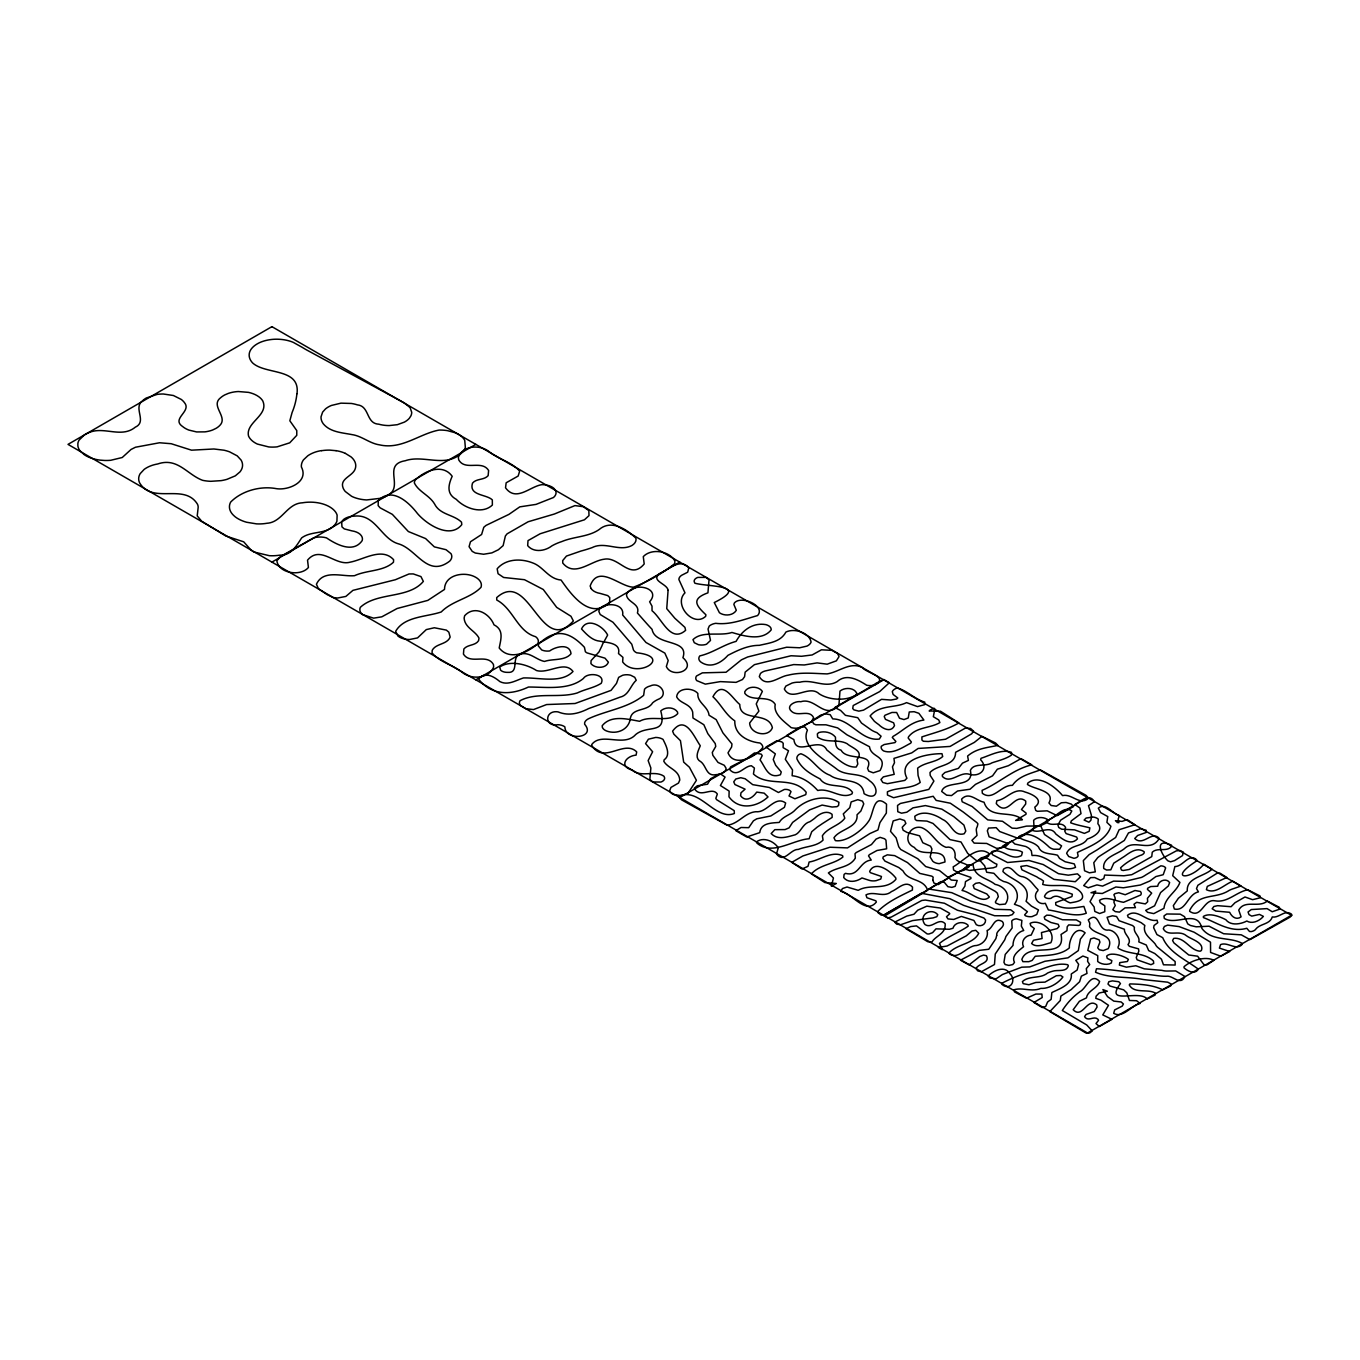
<?xml version="1.0" encoding="UTF-8"?>
<svg xmlns="http://www.w3.org/2000/svg" width="1360" height="1360" viewBox="0 0 1360 1360"><rect width="100%" height="100%" fill="white"/><g stroke="black" fill="none" stroke-linecap="round" stroke-linejoin="round"><path stroke-width="1.5" d="M297.007 393.703C300.39 367.659 265.727 374.952 252.62 362.933A28.203 16.286 0 0 1 249.56 352.359A26.911 15.538 0 0 1 251.345 348.908L252.229 347.837A28.118 16.235 0 0 1 258.638 343.111A27.115 15.657 0 0 1 261.987 341.666A27.625 15.946 0 0 1 271.643 339.473A26.911 15.538 0 0 1 277.882 339.218L279.973 339.32A28.458 16.422 0 0 1 288.014 340.595A26.996 15.589 0 0 1 293.335 342.397L302.226 347.344A126.667 73.134 0 0 0 306.561 349.911L404.09 402.781L410.074 407.575L411.706 412.267A23.596 13.617 0 0 1 410.873 415.922L409.377 418.217A23.307 13.447 0 0 1 404.362 422.127L397.341 424.694L389.147 425.578A24.106 13.906 0 0 1 378.743 424.184C365.84 423.589 369.818 406.113 357.374 404.872A26.282 15.164 0 0 0 351.39 403.461L340.969 403.155L331.432 405.45A25.041 14.467 0 0 0 325.516 408.901L322.626 412.097L321.028 416.823A28.169 16.269 0 0 0 323.374 423.912C330.327 432.174 342.04 432.667 351.9 434.588C361.828 435.965 369.563 443.411 379.491 444.856C401.625 449.956 419.203 433.806 439.093 430.066A27.149 15.674 0 0 1 447.542 430.661L455.073 432.718A24.276 14.025 0 0 1 459.697 435.115L461.006 436.067A25.806 14.892 0 0 1 464.746 440.385L465.358 447.559A27.353 15.793 0 0 1 462.519 452.081C446.607 468.877 423.878 454.24 405.28 460.734C383.299 464.355 401.625 484.228 390.405 493.527A28.186 16.269 0 0 1 380.834 498.253L366.741 499.936A26.86 15.504 0 0 1 358.615 498.797L356.728 498.287A25.109 14.501 0 0 1 351.577 496.264L345.287 491.504A28.203 16.286 0 0 1 343.111 488.002C339.269 478.329 353.26 476.255 355.351 468.418A27.132 15.674 0 0 0 351.05 456.892L345.372 453.39M271.915 562.105L475.813 444.38M475.813 679.83L679.728 562.105M679.728 797.555L883.643 679.83M883.643 915.28L1087.558 797.555M336.09 450.687L329.902 450.126A27.659 15.963 0 0 0 321.64 450.687M591.124 588.523L590.155 586.041C598.247 563.397 619.939 587.044 633.437 587.163C647.87 581.876 662.915 573.053 674.747 563.55L674.883 561.017C669.426 550.834 651.304 548.029 643.28 556.631L644.198 563.958C630.088 580.856 618.97 556.189 604.214 559.215C590.682 560.83 574.719 577.677 562.768 563.074L562.7 560.592L566.457 556.07L580.89 551.072A103.785 59.925 0 0 0 592.11 547.621C605.064 540.991 619.463 552.245 632.043 545.428A15.317 8.84 0 0 0 635.902 538.22C627.555 529.958 612.918 520.115 601.052 528.088C590.257 537.064 574.634 536.18 561.935 541.518A46.427 26.809 0 0 0 551.837 545.904C545.054 551.174 533.647 552.891 527.68 545.632L528.003 540.617L540.141 533.766L584.443 519.792L588.999 515.627L588.846 510.629L583.372 506.702L574.94 505.597L554.319 514.046L528.139 521.764L507.076 533.851L505.376 536.01L503.132 545.615L498.406 549.729L491.861 552.891L483.616 554.251L475.32 553.044L472.209 551.361L469.064 546.669L470.458 541.773L481.61 534.48L483.786 527.289L486.081 525.368L508.946 514.369L519.775 506.872L536.044 504.39L553.486 497.505A14.875 8.585 0 0 0 555.492 490.263L553.537 488.019A14.161 8.177 0 0 0 542.028 484.653C530.145 486.183 516.205 502.418 505.529 487.798L506.158 482.783L518.16 476.034L519.656 471.172C511.836 461.975 498.151 459.238 488.75 451.384C479.791 444.38 462.383 445.485 458.337 457.402L458.728 459.867C465.205 471.359 481.78 459.51 488.614 470.492L488.138 475.643C484.058 480.318 476.408 478.329 472.498 483.157C468.622 495.788 486.336 494.071 492.32 499.885L492.371 505.036C482.29 514.692 464.814 508.419 456.297 499.358C446.131 493.85 448.409 484.721 452.183 476.289C442.629 463.029 424.184 470.917 414.885 480.42L414.29 482.783C418.404 491.674 429.454 495.227 434.588 503.999C440.079 514.964 453.696 514.437 461.516 522.172L461.788 524.637C450.075 539.393 427.006 524.722 417.418 513.468C408.595 502.01 391.884 486.625 378.284 500.548L378.165 505.614L380.086 507.807L392.343 514.352L408.357 531.539L425.595 538.56L434.35 546.873L446.012 549.695L451.027 553.69A16.048 9.265 0 0 1 449.752 561.085C427.346 578.323 416.653 548.811 398.208 543.762C381.259 538.832 375.428 514.046 354.875 516.086A14.314 8.262 0 0 0 343.638 519.418L341.632 521.696L341.972 526.881L344.267 528.887L351.883 530.859A13.617 7.854 0 0 1 361.301 535.636A15.215 8.789 0 0 1 362.151 540.651C353.175 553.503 336.447 544.595 326.468 537.863A14.722 8.5 0 0 0 313.803 537.812L280.466 556.512L276.862 560.779C278.511 573.512 300.747 576.708 308.414 567.477L307.53 560.167C320.45 544.663 335.308 566.372 350.047 562.19C363.766 559.64 381.905 546.924 393.601 559.691L393.482 562.224C383.486 571.54 366.962 569.942 354.535 575.688C341.921 576.844 323.272 569.211 316.421 584.273L318.427 588.676L326.944 594.49L333.302 597.567L337.569 598.026L345.848 596.428L352.937 590.359L395.369 579.734L409.02 573.971L413.253 573.92L420.954 576.589L423.351 581.4C408.578 599.063 377.128 591.753 360.315 607.342A15.215 8.789 0 0 0 362.525 614.567L373.609 618.154L381.803 616.828L397.103 608.515L427.822 600.389L444.516 589.424C444.55 575.178 462.791 571.523 473.688 576.283A19.074 11.016 0 0 1 480.998 587.333C470.407 598.383 452.387 600.508 441.218 611.966C426.207 617.066 404.226 616.25 395.641 631.38L397.953 636.055A13.974 8.075 0 0 0 409.513 639.523L417.537 637.908L426.292 629.595L434.333 627.759L446.352 630.105L448.834 632.162L450.16 637.092C446.947 644.776 435.931 643.297 432.208 650.335L432.055 652.902C439.586 662.201 453.356 664.938 462.706 672.741C471.937 679.864 488.767 678.623 493.663 666.978L493.459 664.53C486.931 653.021 470.356 665.091 463.437 654.075L463.862 648.992C467.636 644.317 475.252 645.864 478.584 640.696L478.992 638.129C475.32 630.717 464.746 627.742 464.117 618.069L464.661 615.706C474.674 604.792 489.481 613.394 493.986 624.818C504.322 630.003 500.735 639.54 499.205 648.023C509.626 661.028 527.357 652.732 537.591 643.96A13.073 7.548 0 0 0 535.653 636.718C517.31 631.482 513.23 608.651 496.774 600.049L496.706 597.601C529.584 568.276 540.549 656.948 573.359 620.976L570.962 616.267L556.682 607.359L543.252 589.475L524.467 579.7L503.625 577.473L498.066 573.716L497.165 568.786C505.784 558.688 520.88 558.297 532.559 562.87C543.337 566.559 548.386 578.935 561.068 580.04C571.166 594.405 589.509 620.245 609.569 602.854L609.79 597.652L607.75 595.595L600.287 593.453A13.668 7.888 0 0 1 591.124 588.523M321.555 450.585A27.132 15.674 0 0 0 315.758 451.928A27.897 16.099 0 0 0 307.768 455.804L303.45 459.884A28.084 16.218 0 0 0 301.393 466.973C309.179 481.933 288.286 490.688 276.233 488.631C260.593 485.69 241.74 490.756 230.673 502.078A28.135 16.235 0 0 0 229.721 504.475A28.56 16.49 0 0 0 234.226 515.967L235.382 516.97A31.195 18.02 0 0 0 246.568 522.24L256.53 523.872A27.285 15.759 0 0 0 266.985 523.26C282.166 522.359 287.011 503.353 302.43 502.809A27.404 15.827 0 0 1 308.652 502.18A27.2 15.708 0 0 1 327.981 505.954A27.965 16.15 0 0 1 334.458 510.646L335.359 511.734A26.163 15.113 0 0 1 337.127 515.168L336.923 521.152A29.087 16.796 0 0 1 334.934 524.671C326.655 534.752 311.542 530.451 301.665 537.897C296.344 545.921 291.329 555.492 279.65 555.186A28.798 16.626 0 0 1 269.365 555.696L254.048 552.024A17.765 10.251 0 0 1 250.257 549.185L243.695 541.807L225.811 535.993L201.62 521.169L197.217 515.882L198.152 507.586A19.006 10.965 0 0 0 197.404 504.084C184.093 482.8 152.898 504.543 139.774 483.123A25.721 14.858 0 0 1 138.72 479.604L138.686 478.397A27.251 15.742 0 0 1 140.182 473.654L144.143 469.421A27.285 15.759 0 0 1 150.161 466.089L151.912 465.426A25.84 14.926 0 0 1 157.59 463.998C177.65 457.079 187.051 474.555 202.589 480.318A28.543 16.473 0 0 0 210.817 481.304L221.085 480.641A34.085 19.686 0 0 0 226.933 479.349L235.314 475.847L239.972 471.886A27.387 15.81 0 0 0 241.111 460.105L237.235 455.872L229.585 451.843A32.742 18.904 0 0 0 224.009 450.211L213.894 448.987L191.522 450.177L171.19 443.717L159.528 442.765L135.456 447.236L131.07 449.446L122.247 457.504L110.721 460.292A30.889 17.833 0 0 1 104.363 460.445L100.232 460.139A28.645 16.541 0 0 1 84.371 454.784L79.934 450.704A26.86 15.504 0 0 1 77.894 446.029L77.86 443.615A24.157 13.94 0 0 1 79.084 440.113L84.388 434.945A27.506 15.878 0 0 1 89.233 432.48C104.159 426.122 121.482 438.549 135.32 427.159C147.475 421.583 132.855 408.068 142.426 400.877A25.483 14.705 0 0 1 146.268 398.021L157.097 394.417A23.766 13.719 0 0 1 163.37 394.009L173.4 395.505L181.288 399.449A26.01 15.011 0 0 1 184.484 402.696C191.896 411.502 170.799 418.693 182.75 426.615A22.746 13.124 0 0 0 188.87 430.083L196.588 431.936L204.918 431.868A22.304 12.869 0 0 0 212.704 429.964L215.985 428.383A22.967 13.26 0 0 0 219.81 425.425C228.446 416.874 209.814 405.722 220.762 397.63A24.004 13.855 0 0 1 224.91 394.842L228.327 393.397A23.477 13.549 0 0 1 238.272 391.527L248.557 392.377A24.242 13.991 0 0 1 258.655 396.644A25.075 14.467 0 0 1 262.752 400.877C269.28 415.31 245.344 422.297 248.523 435.965A26.129 15.079 0 0 0 250.75 439.382A25.585 14.773 0 0 0 257.397 444.074L268.77 446.947A24.786 14.297 0 0 0 277.151 446.845L289.714 442.833L296.769 435.319L296.769 430.593L289.833 420.767L292.111 412.471A183.634 106.012 0 0 0 296.905 393.703M336.005 450.636A27.132 15.674 0 0 1 345.236 453.322M932.773 879.988L933.963 883.065L938.247 884.595L948.634 877.863L939.539 870.587L925.701 866.558L917.779 858.755L900.728 849.473L898.739 846.753L896.138 837.879L890.494 831.317L893.18 820.913L899.878 818.958L904.57 820.505L905.879 823.412L902.207 827.305L903.159 830.246L907.12 832.49L919.564 835.805L922.794 842.724L930.563 846.209L931.923 848.997L930.172 857.004L932.705 861.186A8.976 5.185 0 0 0 939.182 863.651L944.979 861.985C944.928 845.818 922.046 858.279 914.345 847.433C901.697 841.908 909.347 824.449 921.621 827.628C931.634 831.504 936.122 843.744 946.033 847.331C952.969 845.852 956.063 851.683 954.941 857.497C957.321 863.396 965.481 862.24 969.102 866.728L964.138 870.179L957.253 872.151L953.564 869.975L953.207 866.813C963.849 861.033 977.483 844.118 989.4 853.791L988.329 856.29L979.812 860.744L976.242 860.455L967.691 853.366L960.993 841.976L950.028 839.596L933.011 823.446L926.891 821.083L916.691 820.556L915.161 819.451L914.787 816.289C922.93 810.067 934.813 814.181 942.514 819.434C951.235 822.834 953.207 836.927 964.189 833.765L965.787 831.062L963.917 825.061L953.836 816.663L941.834 809.132L925.361 805.579L912.985 807.857L906.78 812.226L901.493 813.195L897.77 811.699L897.532 805.46L900.405 803.454L933.181 796.28L936.173 800.394L950.368 803.233L963.288 812.056L976.871 822.613L977.908 823.82L977.262 826.625A16.745 9.673 0 0 0 976.395 830.994L977.041 835.431L971.907 840.344L974.134 843.115L986.697 843.438L996.54 848.317L1001.232 847.994L1006.247 846.056L1008.508 843.642L989.094 836.808L987.343 830.824L988.533 828.07L996.166 827.662L999.736 831.538L1018.351 838.423L1032.767 830.076L1034.008 827.05L1033.651 820.284C1037.255 816.323 1044.837 816.935 1048.611 820.335L1046.605 822.834L1040.196 825.894L1026.494 826.115L1016.719 828.393L1012.078 828.138L1002.473 821.27L987.751 819.893L972.179 806.548L962.183 801.771L961.605 799.119C969.051 791.163 976.395 800.853 984.045 802.213C989.604 819.587 1010.225 809.897 1021.683 819.026L1022.363 819.791L1015.614 820.437L1025.984 814.3L1026.103 813.076L1021.462 809.523L1025.695 803.998L1025.729 801.125C1014.373 791.469 1008.134 818.329 996.268 803.573L996.846 800.717C1006.672 799.374 1014.237 786.981 1025.032 792.013C1031.985 794.053 1044.616 799.646 1034.807 807.143L1035.691 810.356L1037.323 811.291L1047.2 810.832L1057.145 815.643L1073.618 806.531L1071.306 804.117L1066.104 802.468L1061.327 802.774L1056.38 806.208L1051.161 805.511L1048.968 802.961C1055.7 790.585 1034.161 789.412 1027.463 784.448L1027.735 783.156C1038.972 773.84 1055.36 786.947 1062.551 795.6C1071.646 793.441 1078.922 804.984 1087.439 799.17L1088.323 797.759L1085.892 795.26L1040.434 769.913C1030.2 773.602 1018.589 776.169 1012.435 785.349C1001.198 784.737 993.14 801.533 982.345 793.305L982.09 790.364C999.804 782.646 1012.86 769.471 1031.781 764.83L1021.02 758.625L1008.355 765.714L997.339 769.216L992.528 775.863L975.528 784.363L970.02 789.242L957.525 791.01L951.524 795.583L946.611 795.175L941.715 791.486C944.792 779.501 974.882 789.259 970.36 770.44C973.828 762.433 985.541 767.108 991.967 762.841C998.58 760.597 1005.55 759.067 1011.449 755.14L1011.483 752.369C1002.031 748.697 990.08 755.395 980.985 758.319L980.662 759.798C989.026 768.57 979.846 777.41 969.425 774.282C960.007 771.154 950.368 784.533 942.446 776.526L942.293 774.945L944.962 772.48L958.409 768.366L962.489 763.147L968.405 760.41L967.606 756.041C976.82 748.17 987.36 747.728 997.9 745.382L995.537 742.985L981.971 736.321L974.321 742.407L955.604 752.284C955.57 766.513 937.295 764.32 930.002 772.514L930.206 775.438L933.895 781.082L928.829 789.378L893.605 797.725L887.468 795.022L887.4 791.826C897.277 787.032 911.149 789.31 920.21 782.442L918.068 775.438L917.643 768.145C925.055 762.161 935.918 762.535 942.701 756.551L941.97 753.695C929.118 753.542 896.835 758.404 906.916 778.226L904.808 780.402L887.366 783.683L882.827 782.493L880.957 779.535L883.337 776.883L894.217 774.333L892.466 766.87L894.489 762.739L893.962 758.387L911.727 752.896L918.153 748.442L950.113 746.436L971.686 733.788L973.522 731.085L970.547 728.484L965.566 728.008L945.557 739.228L928.319 741.506L923.372 741.251L921.944 740.078L921.893 736.916C934.609 732.666 947.138 729.691 958.919 722.925L940.508 711.229L929.152 710.974L930.206 710.005L934.15 708.288L934.83 709.07L933.334 716.703L938.757 719.967L939.879 722.568C930.376 728.382 916.351 726.767 908.616 736.695L908.157 737.987L911.353 741.982L910.673 743.206C902.564 747.388 892.874 754.443 883.558 750.907A9.656 5.576 0 0 1 881.263 746.3L884.153 744.549L894.982 742.594L895.866 741.438L892.296 737.46L893.146 736.355C903.465 730.507 911.013 721.667 923.899 720.052L918.884 713.32L914.158 711.705L909.262 711.977L908.242 717.978L903.975 719.576L899.521 718.233L896.648 712.504L891.939 712.453L885.02 715.241L884.221 716.55L885.462 719.355L893.622 722.823L894.506 725.577C891.14 732.904 882.946 728.858 878.798 724.642A82.824 47.821 0 0 1 874.378 721.276L870.111 715.955C879.631 704.514 895.016 708.356 906.542 702.627L917.507 706.605L924.715 704.633L924.766 702.134C914.702 699.125 906.661 690.387 897.26 687.956A10.013 5.78 0 0 0 892.296 691.628L893.112 694.45L897.787 697.969L896.614 699.006L890.953 700.043L881.535 699.346L863.515 710.141L858.84 711.144L853.944 709.886L852.72 708.526L853.213 705.534L879.648 691.611L889.355 682.737L883.796 679.49L875.874 683.383A98.515 56.882 0 0 1 870.876 686.596L834.819 707.523L840.633 710.464L845.444 715.326L857.735 717.689L861.509 723.061L871.012 729.776A24.106 13.923 0 0 0 876.894 732.632L881.093 736.202L879.342 739.058C861.288 741.506 850.867 719.1 832.728 718.896L830.195 714.68L825.214 713.83L820.658 715.173L812.039 720.834L813.705 723.826L815.881 724.795L825.979 724.812L837.641 727.906L846.991 734.842L869.499 746.742C870.995 758.234 888.233 755.123 880.039 770.593L873.256 772.803L868.683 771.12L867.544 768.264C875.024 752.063 846.77 761.277 841.16 750.244C834.496 748.408 835.737 742.135 835.448 737.171C831.674 732.309 824.381 730.796 818.686 732.598L817.343 733.907L817.632 737.103C826.319 743.461 838.032 738.769 847.093 743.682C852.108 748.153 864.195 751.111 857.021 759.56L857.803 764.031L856.239 767.023C845.223 767.856 835.771 756.891 826.88 750.023C819.723 735.709 796.059 757.214 793.883 739.568L786.607 735.556L800.751 726.682L805.086 727.073L807.415 730.167C799.663 747.286 826.659 760.597 837.794 769.913C847.518 776.458 860.914 772.072 869.703 780.861C879.631 787.508 877.931 801.958 864.093 793.696C861.985 776.9 840.31 783.105 830.11 775.302C817.955 771.001 812.141 757.758 800.887 753.746L798.983 754.494A10.285 5.95 0 0 0 796.994 759.05C801.822 769.012 810.509 773.874 820.063 778.906C826.965 789.565 845.546 781.949 852.482 792.37L852.006 793.849C841.296 799.816 829.651 787.576 817.734 790.5C811.087 783.088 802.468 776.9 792.132 775.727L792.523 769.964L785.298 759.271L788.511 750.771L783.122 747.643L783.207 743.257L781.762 741.88L777.002 740.656L766.037 746.997L775.336 753.865L773.245 759.526L775.659 765.272L781.252 771.936L780.436 774.741C768.026 779.263 765.408 767.023 760.053 759.9L762.229 755.633L761.226 754.154L754.511 752.93L746.198 758.931L730.575 766.887L729.725 769.59C737.477 778.311 743.801 766.037 751.4 765.748L754.409 768.06L753.44 774.01C768.213 787.678 792.744 775.336 806.191 792.268L805.766 794.631L794.886 798.779L789.021 795.974L791.01 791.656A5.678 3.281 0 0 0 784.329 789.463L778.43 792.506L769.352 787.474L752.726 784.652L745.144 778.753L740.792 777.716L735.828 779.008L733.72 781.813L734.944 784.55L745.093 789.174L740.979 792.812L740.588 795.702C745.807 802.825 753.168 797.385 756.704 792.098L764.167 793.152L768.026 796.926C756.925 807.262 738.871 810.56 728.977 796.824L729.147 791.078L720.409 785.536L725.067 777.104L720.137 773.653L710.634 778.702L707.557 784.21L697.34 785.774L694.365 788.103L694.892 789.344C701.267 798.218 711.96 786.284 717.349 794.036L715.836 798.354L716.567 799.629L734.23 810.662L734.349 813.501C715.479 820.896 700.162 787.933 680.034 795.821L679.116 797.232L681.445 799.765L727.124 825.231C738.718 824.007 744.532 812.6 755.905 811.716C767.397 813.042 774.843 794.954 785.655 803.029L784.414 807.347L770.814 815.966L756.772 818.805L753.44 820.811L748.714 827.679L741.047 827.492L735.794 830.688L746.691 836.978L759.713 832.643C761.022 822.783 771.409 823.072 779.229 822.426C782.782 816.102 790.67 815.116 795.311 809.829C805.494 799.289 825.129 793.56 838.916 802.315L838.559 805.477L836.978 806.667L832.065 807.024L822.12 805.069L809.574 809.914L792.625 822.409L789.106 827.832L785.06 829.583L774.843 829.668L771.171 833.544C777.801 840.565 787.423 836.842 795.311 834.768C801.193 831.997 802.604 823.582 809.897 821.695A78.166 45.135 0 0 0 814.623 818.312C818.992 813.994 826.557 809.727 832.082 814.317L832.167 817.394L822.137 823.786A181.305 104.669 0 0 1 817.309 827.05L811.75 831.691L809.132 838.746C792.183 840.072 772.157 856.103 756.959 843.115L756.415 841.942C763.3 836.536 773.925 841.143 778.294 847.807L776.492 853.944C784.125 863.872 790.177 849.116 798.303 849.422C806.378 846.141 816.646 846.464 823.055 840.14L822.375 835.771C827.509 827.645 839.239 825.826 844.815 818.21L843.302 813.892L849.779 807.67L851.156 801.924L857.786 799.68L862.478 801.159L863.77 803.862L860.863 811.053L857.021 814.793C858.466 827.849 839.766 828.954 833.969 837.777L835.346 840.616C846.311 842.554 862.648 830.076 868.258 821.712C873.919 814.963 872.899 792.285 886.533 804.168L886.346 813.093L879.92 822.647L877.965 829.974L869.839 833.578L847.518 847.892L829.906 847.229L802.893 855.95L791.809 862.342L801.975 868.972L808.01 866.32L809.115 862.036C820.148 860.285 831.453 850.595 842.639 855.661L842.877 857.055C833.85 864.433 819.689 864.518 811.393 873.868L824.959 882.606L836.315 883.473L831.402 886.21L833.442 877.999L828.376 872.95C836.927 866.813 849.286 868.02 855.321 858.143L855.015 853.723L856.222 852.55L871.454 844.543L876.095 839.069L880.107 837.352L884.612 838.78L885.955 840.14L886.652 848.793L877.013 850.493L869.329 854.692L868.53 855.899L871.25 860.064C859.384 861.169 859.061 877.064 845.495 873.358L844.084 874.412L843.727 877.591C848.249 883.32 856.715 881.705 861.951 877.948L868.547 880.107A8.942 5.168 0 0 0 876.044 880.685L880.77 879.053L881.45 876.469L870.349 872.661L869.618 871.42C875.279 859.758 890.477 871.029 895.849 878.067L895.883 879.376C885.581 890.97 869.686 883.575 858.211 890.324L847.025 887.009L842.452 888.556L840.803 891.361C852.584 893.571 865.742 915.178 876.35 902.037L875.891 900.83L866.898 897.736L865.997 894.88C874.004 890.698 883.711 898.195 891.497 891.565C898.195 888.896 905.522 879.58 912.492 887.094L912.407 890.035C899.674 896.325 888.08 901.425 878.084 911.081L877.812 912.526L881.195 915.11L886.023 915.144L927.673 890.256C923.576 878.118 908.429 881.688 903.125 871.046A92.888 53.618 0 0 0 898.705 867.493L884.918 861.084L882.844 858.245L883.252 856.783L887.315 854.828L894.676 855.627L907.494 862.58L919.768 873.392L931.821 876.163L933.181 877.166L932.773 879.988M996.727 935.323L995.877 938.655L988.788 949.246L979.251 950.385L960.449 960.194L969.068 964.869L979.744 956.539L983.501 955.077L986.425 955.774C990.335 963.288 978.231 963.458 976.106 968.507L977.585 970.768L981.257 971.805L994.483 964.512L995.265 954.023L1004.683 939.93A115.158 66.487 0 0 0 1005.907 936.513L1012.146 927.996L1011.772 921.009A5.78 3.332 0 0 1 1016.515 918.816L1021.887 920.397L1021.326 926.092L1023.723 930.495C1017.076 932.161 1012.945 938.859 1013.013 945.421L1005.227 954.448L1003.935 962.37L1005.125 964.495L1008.899 965.43L1012.775 964.563L1014.492 962.421C1010.871 955.757 1019.184 950.453 1023.536 946.713C1020.629 941.29 1025.338 935.391 1031.169 935.102L1034.297 928.523L1030.761 925.769L1030.115 923.389C1038.853 918.34 1055.972 930.257 1051.28 941.766L1050.787 942.752C1044.973 944.044 1036.592 948.294 1031.628 943.534L1033.481 940.236L1042.1 938.553L1041.454 932.569L1057.077 928.608L1059.117 926.585L1058.216 924.29L1050.923 922.488L1044.871 919.292L1044.242 917.065L1046.758 915.161L1050.702 915.348L1062.483 919.751L1076.304 919.904L1080.571 922.352L1080.265 924.698L1078.854 925.429L1068.688 924.902L1067.192 926.806L1066.971 930.614L1061.038 934.49C1066.308 960.874 1028.211 940.712 1021.853 959.48L1022.907 961.656L1028.806 961.673L1032.138 960.432L1035.249 956.267C1046.588 955.349 1060.375 955.621 1069.351 947.886C1068.875 939.913 1075.454 924.426 1085.127 932.841L1080.384 939.148L1078.31 950.623L1067.974 957.831L1044.99 961.265L1029.758 966.909L1021.717 967.181L1002.439 974.525L996.132 978.792L990.029 978.061L988.125 976.021C993.633 970.683 1004.598 964.954 1010.021 973.777C1016.668 980.288 1010.395 991.321 1002.014 984.419L1001.81 983.246C1011.228 978.52 1022.55 973.233 1033.753 971.771C1044.752 968.575 1056.091 962.234 1067.753 964.733L1068.348 965.77C1066.461 972.536 1057.74 969.476 1052.691 971.21A25.33 14.62 0 0 0 1047.557 973.046C1040.298 979.115 1029.35 975.222 1022.414 981.58L1023.162 983.637L1028.891 984.759L1035.861 982.464L1044.99 982.124L1056.329 975.732L1060.681 975.477L1062.908 976.973C1058.42 983.195 1048.934 988.941 1040.893 988.38C1031.679 992.324 1022.737 987.139 1014.169 989.74L1014.458 991.865L1026.494 998.223L1035.878 994.058L1041.862 994.058L1042.202 997.526L1033.906 1002.473L1042.27 1007.539L1045.687 1006.468L1047.574 1002.031L1051.144 999.328L1051.858 992.545C1059.338 988.839 1072.802 984.487 1071.255 974.032L1077.154 970.02L1078.65 964.274L1075.794 960.364L1082.866 956.029L1087.915 957.916L1087.592 961.367L1089.683 964.546L1086.283 968.643L1086.997 973.437L1081.387 976.157L1079.585 981.75L1074.434 986.561A55.114 31.824 0 0 0 1071.357 989.468L1060.885 996.064L1060.273 1000.535L1049.869 1011.585L1085.994 1033.022L1089.666 1032.988L1092.284 1030.948L1086.708 1024.947L1062.33 1010.514C1067.226 1002.915 1072.785 996.914 1079.942 991.695C1086.963 987.938 1090.839 972.06 1099.611 981.495C1097.945 988.295 1087.456 990.539 1086.47 997.866L1079.415 1001.283L1073.193 1009.715C1082.628 1019.609 1087.031 996.863 1096.704 1004.904L1097.061 1007.046L1094.256 1011.534L1086.13 1014.424L1084.6 1016.566L1085.365 1017.756C1089.105 1021.309 1094.154 1015.631 1097.894 1019.235L1098.523 1020.357L1096.007 1023.553L1099.339 1026.528L1111.936 1019.337L1102.773 1014.9L1108.502 1005.312L1100.886 1000.127L1095.803 998.342L1096.092 996.2L1099.118 993.038L1107.363 991.236L1102.892 989.587L1107.516 996.608L1113.789 1001.113L1121.133 1001.963L1123.411 1003.986L1122.221 1006.111L1114.69 1009.919L1113.687 1013.302C1122.782 1018.708 1131.265 1005.55 1140.122 1003.459L1136.586 1000.722L1129.446 1000.467L1126.828 992.834L1123.666 989.842L1110.066 986.068L1107.992 984.028L1108.825 981.716L1112.378 980.883L1118.787 981.733L1120.453 983.552C1103.878 1006.077 1138.949 989.128 1147.194 999.022L1155.133 995.027L1155.371 993.089C1147.789 988.567 1134.019 994.024 1129.293 984.912L1129.871 983.926C1140.649 984.147 1152.872 984.929 1162.834 989.842L1170.739 985.881L1170.96 983.875L1167.73 982.192L1148.639 980.152A60.486 34.918 0 0 1 1142.876 979.438C1127.151 976.327 1110.253 978.622 1095.548 972.247L1096.466 968.762C1111.681 969.391 1127.321 972.077 1142.757 974.117C1151.24 974.219 1159.587 976.735 1167.985 976.191C1173.884 976.633 1180.667 985.592 1184.917 976.463L1175.669 970.938L1167.611 971.04A11.747 6.783 0 0 1 1161.899 970.343L1144.355 968.847L1135.855 965.77L1126.369 967.181L1119.365 965.09L1119.79 962.625L1127.372 961.503L1128.375 959.395C1124.516 956.08 1110.797 951.456 1106.683 956.114L1107.227 958.375L1111.834 960.636L1111.324 963.033C1107.397 965.379 1101.107 964.376 1097.69 961.52L1097.741 955.621L1087.796 950.402L1090.635 938.893L1093.984 937.958L1099.135 939.879L1099.951 942.14L1097.707 947.767L1099.288 949.756L1103.232 950.589L1108.264 948.651C1115.319 933.283 1094.885 936.02 1089.564 926.687L1089.785 923.27L1088.272 919.938C1099.951 909.84 1097.384 932.042 1108.842 930.002C1116.237 930.784 1121.796 940.491 1117.988 947.223L1118.277 948.294C1129.055 954.924 1143.811 951.932 1153.45 960.993L1153.688 963.458L1150.934 964.682L1137.096 959.803L1136.246 957.525L1138.847 951.15L1138.541 948.872L1129.31 946.288L1128.018 944.622C1132.608 938.74 1123.972 934.898 1124.38 929.254L1109.505 923.95L1107.074 917.303L1112.463 915.79L1116.577 916.487L1119.076 920.703L1132.676 925.582L1134.427 927.35C1132.999 933.096 1140.462 936.088 1138.813 941.902L1146.259 944.996L1148.69 950.606L1154.776 953.513L1161.457 959.208L1163.48 964.784L1175.159 965.039L1175.142 961.571L1157.734 947.41A16.898 9.758 0 0 1 1155.371 944.214C1151.342 938.91 1142.213 933.929 1144.831 925.463L1141.244 922.743A71.502 41.276 0 0 0 1136.586 920.635A78.098 45.084 0 0 0 1133.407 919.394L1128.205 917.286L1127.491 915.297C1137.198 907.545 1146.497 922.573 1157.054 920.193L1157.751 922.709L1154.062 925.48L1153.654 927.741L1156.918 934.558L1162.715 937.686C1168.648 952.153 1185.733 959.837 1197.837 968.779L1197.888 969.918C1194.131 974.61 1187.501 970.921 1184.016 967.81L1184.05 966.705C1191.139 960.432 1205.368 955.757 1213.851 960.313L1206.915 964.92L1203.923 964.597L1197.616 956.199L1188.759 954.992L1173.901 942.871L1172.575 940.491L1173.714 938.366C1184.815 936.836 1190.017 950.708 1200.183 951.201L1201.407 950.487C1204.416 942.514 1191.377 939.488 1186.311 935.646C1179.035 929.509 1167.696 937.295 1163.259 928.693L1164.398 926.449L1167.645 925.123L1179.12 926.602L1194.08 932.195L1210.502 942.174L1210.587 952.459L1220.804 956.216L1229.695 951.49L1219.41 948.09L1220.549 944.622C1227.689 941.511 1236.07 950.946 1242.02 944.537L1242.071 943.347C1229.746 936.479 1211.862 941.749 1201.883 928.421C1197.514 908.769 1176.298 926.041 1164.262 918.408L1163.99 915.926L1166.744 913.988L1180.242 914.158L1184.509 916.657L1187.756 923.882L1190.442 925.48L1196.154 926.806L1209.074 926.211L1223.66 933.742L1241.306 934.83L1249.925 939.624L1290.045 917.133L1292 915.178L1291.371 914.056C1284.826 909.262 1279.233 918.238 1272.28 916.963C1270.002 924.494 1260.125 923.61 1255.926 928.965A7.344 4.233 0 0 1 1251.234 931.583L1249.517 931.481L1246.78 928.285C1230.8 932.858 1216.979 922.743 1203.43 917.592L1203.396 916.436C1209.431 912.492 1220.175 916.674 1225.87 919.751C1230.749 925.99 1240.66 924.256 1246.814 921.026C1252.39 924.392 1259.7 920.788 1263.389 916.385L1259.462 914.413L1251.727 916.113L1249.007 914.617L1248.055 911.999L1251.319 909.551L1267.078 908.616L1272.229 911.744L1279.76 909.143L1279.386 907.341L1267.316 901.034C1258.867 908.395 1244.791 899.147 1238.739 910.078L1241.085 916.861C1236.325 920.499 1231.582 916.623 1229.644 912.288L1215.806 911.081L1212.168 908.752L1213.868 906.508L1217.574 905.675L1231.106 906.712L1234.982 902.734L1244.978 896.988L1252.611 899.691L1260.227 897.787L1260.023 895.951L1247.749 889.763C1236.104 892.109 1227.604 902.989 1215.143 900.83C1203.481 898.314 1201.781 919.547 1189.66 911.336L1189.745 910.265C1199.112 892.177 1215.109 899.606 1229.236 890.375A22.338 12.903 0 0 1 1233.979 888.488L1241.017 886.006L1232.857 881.229C1224.459 884.187 1215.602 894.574 1206.405 889.678L1207.323 886.38L1226.839 877.472L1219.784 873.069L1216.962 873.307L1197.871 885.275L1196.494 888.607L1198.432 891.888C1187.586 894.183 1186.158 911.642 1174.36 909.024L1173.323 905.641L1178.355 898.297L1187.28 890.902C1186.277 877.625 1204.263 876.622 1212.032 869.193L1203.906 864.246C1189.303 881.127 1167.832 879.189 1196.647 860.965L1196.647 859.826C1189.048 852.567 1183.047 866.745 1174.87 866.558L1172.694 875.687L1179.919 882.436C1176.434 892.126 1165.01 897.243 1163.973 908.31L1153.79 913.614L1147.619 912.339L1145.681 910.384L1154.606 905.811L1160.59 892.585L1168.342 885.972L1169.634 882.606C1166.319 877.693 1158.363 880.668 1157.7 886.227L1150.662 886.55L1147.636 888.25L1147.432 889.406L1151.682 893.146L1147.415 898.348L1147.704 901.714L1145.341 903.924L1136.705 902.326L1133.968 904.23L1135.464 907.664L1125.026 907.885L1119.552 912.118L1115.285 911.625L1112.837 909.687L1115.251 905.505L1113.874 902.122L1115.234 898.229L1113.908 894.744L1114.962 893.673L1118.77 892.738L1125.23 894.727L1134.971 890.511L1140.292 891.446A6.834 3.944 0 0 1 1140.666 895.016L1123.615 902.309C1115.948 901.204 1106.411 895.764 1099.509 900.32L1100.155 902.649L1104.83 905.862L1104.762 911.727L1099.611 913.529L1094.8 911.438L1094.103 906.916L1090.023 901.646L1095.735 891.191L1090.992 892.721L1102.331 893.486L1115.914 886.975L1123.343 887.791L1140.36 885.02L1149.812 881.025L1155.915 876.554L1163.208 874.718L1165.656 867.884A5.372 3.094 0 0 0 1160.811 865.844L1145.749 874.973A31.331 18.088 0 0 1 1141.533 877.404L1125.06 881.365L1113.534 881.127L1102.552 886.091L1096.925 884.918L1088.221 887.791L1083.699 885.581L1090.499 877.625L1094.681 877.523L1100.461 880.209L1103.81 878.526L1104.66 875.075L1123.972 875.772L1131.758 874.684L1176.366 850.85L1180.14 850.544L1183.404 852.193L1182.503 855.593L1174.581 860.608L1170.552 861.815L1167.934 860.846C1160.726 854.318 1153.807 837.199 1171.47 845.172L1171.555 846.379C1167.118 852.397 1157.411 847.025 1152.26 852.227L1151.767 856.613L1129.174 869.465L1123.156 870.502L1121.456 870.026L1120.589 867.833C1125.893 862.699 1133.22 858.347 1140.122 855.491A7.004 4.046 0 0 0 1144.185 852.822L1144.168 851.734C1137.181 846.821 1129.973 852.397 1124.295 856.46A123.42 71.247 0 0 0 1120.402 858.976L1113.755 863.175L1110.814 869.805L1106.598 870.026L1103.725 868.479C1102.144 856.664 1118.617 854.369 1125.519 847.671C1135.634 839.545 1150.169 852.278 1158.703 839.324L1159.026 838.236C1151.699 830.314 1143.148 846.685 1134.733 838.525L1137.64 835.482L1146.276 832.439L1146.089 830.212L1140.581 828.75L1128.477 832.932L1124.312 840.463L1101.532 854.93A45.492 26.265 0 0 0 1097.758 857.565L1093.78 862.699L1095.293 871.879L1089.394 872.831L1084.549 870.774L1083.325 860.608L1089.122 854.641L1097.435 849.677A156.281 90.219 0 0 1 1101.328 847.059L1115.642 837.488L1119.144 829.719L1134.869 824.721L1127.185 819.638L1122.017 821.389L1115.438 820.692L1117.393 822.562L1118.923 822.664L1118.158 819.145L1119.501 815.643C1112.531 813.79 1105.306 801.958 1098.319 808.197L1100.648 812.6L1107.771 816.578L1106.904 822.375L1110.916 826.251C1106.547 840.48 1089.768 846.362 1077.426 852.448L1078.123 855.848A5.1 2.941 0 0 1 1073.873 858.279L1068.722 856.528L1066.597 853.332C1070.371 844.254 1082.339 847.399 1087.32 839.018C1093.474 837.097 1104.065 831.113 1097.894 823.684L1098.285 819.145A8.058 4.641 0 0 0 1092.964 817.02L1086.113 818.04L1084.124 820.063L1088.918 822.205L1090.873 820.301L1091.383 817.428A24.14 13.94 0 0 0 1090.958 813.807L1088.493 805.681L1094.409 801.754C1089.224 792.591 1080.707 801.499 1074.825 804.508L1079.908 807.976L1081.013 813.637L1071.323 820.879L1070.66 822.8C1076.746 825.129 1083.393 826.166 1089.887 827.866L1089.19 831.317L1084.396 833.391L1074.553 829.855L1061.633 829.209L1058.726 827.458L1057.927 824.942L1060.664 820.148L1069.98 814.283L1071.799 811.002C1063.605 804.712 1054.918 818.652 1046.486 820.709L1046.52 821.865C1051.178 827.679 1061.378 820.318 1065.577 827.39L1064.812 831.317L1066.121 833.595L1076.644 837.046L1077.46 838.865C1070.507 846.226 1061.769 838.627 1055.836 834.003C1050.107 824.398 1039.312 834.632 1031.543 829.889L1036.167 825.843L1040.689 825.724L1044.514 834.513L1061.582 845.869L1059.712 849.218L1053.762 849.235A10.217 5.899 0 0 1 1049.189 847.093C1041.777 840.004 1029.027 830.076 1019.133 836.434L1019.218 837.641C1025.015 841.347 1033.277 841.211 1038.479 846.923C1041.335 854.59 1050.991 853.264 1057.519 855.219L1059.576 858.449L1065.169 861.764L1074.264 863.889L1075.539 867.323C1059.831 874.344 1048.424 853.74 1032.036 855.525L1031.356 850.952L1029.673 848.929A18.989 10.965 0 0 0 1025.678 846.464L1014.849 844.016L1011.755 840.99L1003.085 845.801C1008.389 851.717 1016.719 848.334 1022.414 852.193L1021.53 855.576C1010.395 861.543 1002.048 847.45 991.95 851.581L991.185 852.703L992.698 854.811L1007.539 862.529L1028.959 860.472L1043.239 864.569L1058.471 873.681L1068.297 875.177L1077.477 873.851L1080.486 876.758L1075.301 881.705L1053.966 879.376L1036.864 868.887L1026.63 865.555L1020.799 866.439L1021.938 869.805L1036.847 876.894A20.672 11.934 0 0 0 1041.182 879.342L1043.494 881.025L1042.695 884.408C1053.898 887.927 1072.938 880.957 1081.659 893.435C1085.875 901.136 1075.267 901.867 1070.201 902.87C1063.775 901.051 1058.063 892.16 1050.94 898.348A5.202 3.009 0 0 1 1045.194 897.481L1044.463 896.444C1048.339 886.278 1064.914 891.293 1072.343 894.234L1071.952 896.563L1055.666 902.564L1055.785 904.944C1064.965 910.027 1074.638 907.817 1083.869 906.423L1086.283 913.223C1074.893 917.66 1060.783 911.676 1048.356 909.942L1045.33 903.312C1037.527 905.403 1032.138 896.189 1037.816 890.732L1038.037 889.712C1033.175 885.173 1030.319 878.815 1022.941 876.758C1014.611 876.537 1012.112 863.039 1003.544 869.108L1002.881 871.488C1011.874 880.855 1032.342 883.881 1026.069 901.272L1031.458 906.117L1038.428 909.942L1036.728 914.532L1032.053 916.606A7.786 4.505 0 0 1 1025.474 915.773L1024.641 914.872L1027.395 911.71L1020.357 906.423L1014.424 904.281C1021.564 894.71 1014.679 883.473 1003.663 881.518A57.426 33.15 0 0 1 999.464 879.189L993.871 873.29L986.68 872.253L984.64 865.776L979.115 859.605C984.81 853.145 991.168 862.529 996.897 864.195L996.421 866.643L993.242 867.816L969.459 870.4L963.883 868.904L968.558 864.858L973.046 864.688C974.44 877.302 986.952 877.778 995.129 884.374C1004.598 886.176 1011.551 895.322 1005.38 904.077L999.481 904.604L995.962 903.108L995.333 902.105L998.325 896.648L997.356 893.214L995.282 891.344L979.421 882.708L975.698 883.32L973.131 885.377L974.287 888.607L986.799 893.945L989.366 896.988C982.192 904.451 970.649 891.871 962.03 890.477L964.886 886.176L965.498 881.603L970.972 878.475L970.836 877.404L957.185 872.661L948.141 877.217L951.303 880.073L957.202 880.481L955.179 886.363L951.881 887.383L947.886 886.686L944.418 882.453L940.916 881.569L928.897 889.049L951.711 892.67L970.717 901.119L986.986 905.675L994.823 909.296L1010.633 909.755L1014.033 912.407L1012.299 914.634L1008.678 915.756L994.636 915.739L963.628 905.352L949.858 898.688L921.383 893.265L883.201 915.331L887.502 917.915L891.225 917.099L921.808 900.456L925.31 900.048L944.418 903.244L957.44 910.248L975.392 914.855L983.96 918.051L985.575 919.938C985.864 924.868 980.186 927.248 976.293 924.698L973.896 920.448L961.367 916.419L953.768 919.445L947.971 918.935L946.492 916.742L949.756 913.784L949.093 912.951L940.321 908.038L926.823 906.168L917.694 910.231L913.971 914.243L906.729 916.113L894.693 922.131L896.818 924.222L900.711 924.715L912.628 920.567L933.028 917.915L936.785 916.691L937.788 914.736C931.6 907.375 918.765 914.396 924.256 923.508L925.038 924.545C932.025 929.373 938.638 916.878 945.149 923.661L945.217 924.783C945.251 934.133 935.918 935.51 931.872 942.055L927.843 941.749L905.998 928.744L910.707 926.568L916.504 925.888L927.129 933.912L928.931 934.014L932.586 932.654L936.003 928.846L949.382 929.271L952.969 928.268C954.618 922.046 963.815 920.856 968.031 925.208L968.167 926.228C958.579 932.637 948.43 936.258 939.488 943.398L942.259 949.688L938.366 947.461L947.121 945.999L966.28 935.833L972.009 931.005L975.766 930.308L978.758 933.283C973.454 944.01 957.627 943.908 949.416 952.527L949.229 953.649C957.525 960.381 966.008 947.325 974.593 945.676C982.277 945.625 989.009 938.026 987.088 930.546C993.531 928.234 993.667 916.521 1002.354 921.519C1006.876 927.078 995.758 929.832 996.727 935.323M668.083 590.325L666.74 608.651L674.866 618.273L684.93 627.385L685.61 630.343C670.548 643.569 662.201 618.766 652.035 610.742L652.018 606.152L649.621 601.783C660.926 589.084 638.112 582.76 629.629 590.648A13.294 7.684 0 0 0 626.484 594.847C627.249 602.616 640.458 603.483 637.415 613.02C642.26 618.426 647.003 624.036 652.052 629.323C655.35 646.595 689.503 638.367 682.924 657.696C697.51 670.412 671.925 678.895 666.349 666.536L668.185 660.535L664.853 653.106L645.983 642.481L622.659 614.975C624.512 604.112 608.379 602.463 601.579 607.172A11.696 6.749 0 0 0 598.893 611.541L600.219 614.533L612.969 622.251L631.771 644.215L633.097 648.686A9.911 5.729 0 0 0 636.667 652.783C674.237 656.846 636.208 679.915 622.659 661.929L622.931 657.356L618.494 653.548C621.01 642.583 607.087 642.787 599.726 641.138C592.076 640.526 586.194 633.981 581.519 628.949C587.248 616.76 603.16 626.093 607.648 635.052L604.299 641.172A44.659 25.789 0 0 0 601.936 645.864L599.012 651.899L591.073 660.62L590.92 663.612C595 668.644 605.982 668.882 608.379 662.184L604.979 658.155L587.044 652.919L585.412 651.814L584.409 647.258C570.996 633.148 557.804 627.759 541.348 641.648A10.37 5.984 0 0 0 538.237 645.847L541.705 649.944A9.469 5.474 0 0 0 549.644 650.964C555.696 646.612 569.84 642.991 571.03 653.735C565.012 661.028 552.959 658.512 544.476 661.436C535.415 659.719 527.578 649.332 517.667 655.605C512.482 660.025 518.534 673.2 507.773 672.367A7.735 4.471 0 0 1 500.582 670.157L499.732 666.978C510.238 660.042 526.456 664.088 536.537 670.548C548.658 674.033 564.519 660.161 573.019 671.483C561.306 683.808 539.24 677.45 523.447 677.943C515.865 680.34 507.96 685.78 499.851 681.581C494.377 676.991 485.792 671.568 479.468 677.994L478.907 679.541C491.776 695.572 510.748 695.385 528.428 687.038C546.38 686.97 568.922 690.523 583.406 678.47C587.452 671.908 605.897 673.846 601.239 683.315C594.048 687.871 585.123 689.163 577.405 692.903C559.079 698.598 536.894 691.73 520.081 700.689A11.033 6.375 0 0 0 520.268 705.296L525.691 708.662L533.494 709.58L546.618 704.548L575.093 703.511L611.048 690.37L616.505 683.383L618.647 677.382L622.591 675.291A9.452 5.457 0 0 1 630.666 675.223L634.729 677.297L636.225 680.289C630.258 685.729 628.881 695.283 619.973 697.17C609.569 701.08 599.08 704.786 588.625 708.577C578.85 713.49 568.582 716.295 558.093 711.892C544.544 709.716 544.034 727.311 557.889 724.71A9.469 5.474 0 0 1 564.876 726.886C565.182 741.472 596.615 738.208 584.63 724.217L584.664 722.687A11.373 6.562 0 0 1 588.625 718.692C606.713 710.345 627.946 708.152 643.637 695.351L644.521 689.265A10.88 6.29 0 0 1 650.216 686.001C660.059 681.037 669.477 695.283 657.917 699.465A26.741 15.436 0 0 0 652.579 702.882C647.309 711.858 631.686 707.319 630.258 718.964C628.558 729.895 616.794 734.604 606.934 731.119A10.098 5.831 0 0 1 602.361 727.345L602.191 725.73C611.065 714.68 627.334 719.083 639.574 721.293C651.134 714.595 668.491 723.333 677.739 713.626L677.518 712.028C673.999 706.775 665.142 706.758 660.756 710.94C667.369 735.267 647.87 724.387 635.698 734.536C623.934 747.762 601.494 731.629 591.719 744.549L592.11 746.062C604.316 764.269 624.104 739.347 636.701 751.893L636.089 755.123C625.906 755.956 618.732 766.292 632.094 770.066C641.002 777.988 654.636 769.811 664.003 776.271L664.632 777.886A7.769 4.488 0 0 1 660.909 782.051L652.766 781.949L649.842 779.484L650.862 767.992L648.142 760.563L652.613 751.757L645.575 743.597L648.397 739.194L655.707 737.443A10.489 6.052 0 0 1 663.017 739.381C665.72 744.906 671.296 754.885 664.156 759.815L663.816 761.345C668.032 768.519 679.116 769.845 679.779 780.045L678.504 783.054L670.973 787.406L669.766 790.415A9.877 5.695 0 0 0 673.54 794.563L681.258 795.634L688.058 793.237L696.422 780.317L689.418 767.261L683.672 762.11L680.459 740.69L673.846 734.145L672.588 731.153C685.304 714.085 693.804 736.525 700.281 745.722C698.326 750.703 693.94 758.302 700.91 761.787C706.537 766.139 706.18 776.781 716.176 774.639A10.676 6.154 0 0 0 723.316 772.599A10.744 6.205 0 0 0 726.036 768.213L724.285 765.306L718.029 762.45L712.844 755.327L712.283 752.454L715.751 746.453L715.241 743.563L707.829 733.652L703.834 724.71L692.988 718.012L692.665 712.011C690.353 703.443 679.915 703.647 676.651 696.813C677.552 687.361 692.886 687.293 697.867 693.515C696.898 702.508 708.237 706.486 709.036 715.224L716.193 719.644L722.925 732.887L731.969 743.971L731.629 746.997L727.991 752.828C734.179 768.111 756.432 756.619 762.824 747.371A11.594 6.698 0 0 0 759.951 743.002C747.813 741.744 734.298 734.774 734.791 720.868C725.373 714.527 720.953 704.123 712.929 696.745C722.5 679.065 731.935 698.258 739.789 704.446C739.738 722.534 768.502 710.872 772.378 727.736C768.502 738.038 749.955 734.179 749.649 723.01L758.897 711.11L756.245 703.919L762.365 691.407C758.693 685.984 747.898 685.627 744.77 691.781L744.855 693.413C751.961 702.44 768.978 694.28 775.217 704.378C773.058 714.153 784.941 722.092 791.163 727.634A11.441 6.613 0 0 0 799.272 727.872L811.342 721.888L813.62 717.655C809.166 709.002 798.082 717.145 791.724 711.518C784.975 705.976 795.464 700.672 800.819 701.726C815.524 696.966 824.33 720.307 838.899 705.534L839.97 691.084C844.56 687.361 853.519 687.293 856.613 692.92L856.596 694.518C847.144 701.267 829.209 700.4 819.179 693.821C808.928 684.029 791.843 702.712 784.329 689.044L785.842 686.086L792.013 683.077A13.991 8.075 0 0 1 799.714 682.244C812.362 678.742 825.35 688.67 837.097 681.649C846.583 673.149 858.058 679.728 866.694 685.253A10.183 5.882 0 0 0 874.667 685.032C889.508 677.11 866.592 673.234 862.07 667.369C849.881 661.589 838.967 672.095 827.118 673.914C814.181 673.489 800.853 671.976 788.12 675.189C778.838 676.43 766.462 688.585 759.288 676.6L760.427 673.557A10.404 6.001 0 0 1 766.53 670.667L793.696 664.581L804.27 664.972L817.071 662.898L827.203 664.173L836.366 660.841L839.035 656.574L837.641 653.582L831.963 650.352L821.457 649.808L812.141 654.959L801.533 656.285L791.044 655.758L754.443 664.649L745.161 672.112L744.583 676.685L742.509 679.507L736.066 682.363L720.324 681.615L705.313 684.131L696.728 680.612A9.86 5.695 0 0 1 696.507 676.005L702.372 672.86L726.053 672.248L741.455 659.821L747.643 656.982L786.675 647.224L799.663 647.768L807.007 646.085A12.359 7.14 0 0 0 811.087 642.073C809.404 632.621 794.359 627.81 785.893 632.077C780.572 641.988 769.386 642.974 759.356 645.337C748.068 645.286 737.749 650.267 727.923 655.35C721.378 662.745 710.634 669.052 700.672 661.929A10.489 6.052 0 0 1 699.839 655.877C712.436 653.106 723.367 644.759 736.083 641.393C742.084 630.547 752.658 622.285 765.884 624.631A9.35 5.406 0 0 1 770.967 628.235L771.239 629.816C762.093 641.291 744.294 636.157 731.969 632.468C719.695 636.497 702.423 630.445 692.988 639.625L694.263 642.702L698.394 644.691A9.248 5.338 0 0 0 706.503 644.249L710.515 640.424L708.05 629.034L709.24 626.093A11.186 6.46 0 0 1 715.7 623.322C730.218 625.141 743.818 619.429 757.571 615.57C766.156 606.237 741.387 594.898 734.434 602.922L733.856 604.401L736.321 610.317C732.972 615.808 724.37 616.25 719.423 612.731L714.272 602.548C750.414 584.664 708.543 587.044 694.858 583.202L694.178 581.604A7.718 4.454 0 0 1 697.799 577.405L705.976 577.388L709.036 579.802L707.931 592.824C691.084 598.91 695.844 605.319 705.925 614.788L705.653 616.335C693.396 627.912 673.03 604.384 684.981 592.858L678.895 579.53A10.914 6.307 0 0 1 681.717 575.246L687.684 572.203L688.857 567.63C679.847 557.923 669.12 569.296 660.399 573.155C649.264 580.754 667.369 583.525 668.083 590.325M271.915 326.655L68 444.38L1087.558 1033.005L1291.456 915.28L271.915 326.655"/></g></svg>
